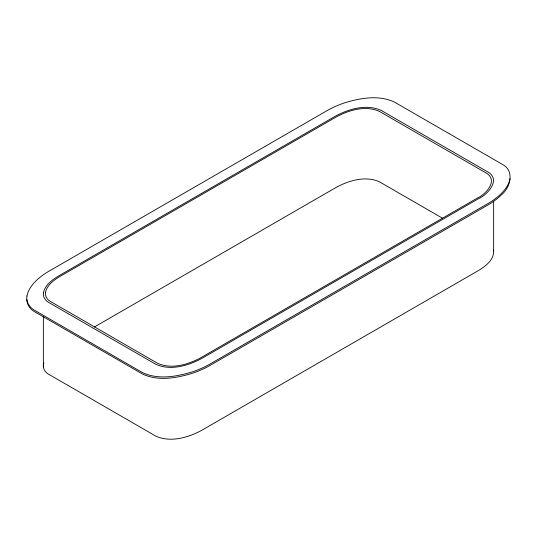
<?xml version="1.0" encoding="UTF-8"?>
<svg xmlns="http://www.w3.org/2000/svg" width="537" height="537" viewBox="0 0 537 537"><rect width="100%" height="100%" fill="white"/><g stroke="black" fill="none" stroke-linecap="round" stroke-linejoin="round"><path stroke-width="0.81" d="M493.644 201.16L493.644 251.45C493.657 260.324 485.401 266.258 478.581 270.467L201.449 430.473C187.883 437.662 170.591 442.75 155.858 436.145L48.585 374.215C44.618 372.161 42.201 367.335 43.846 363.025M510.043 178.693C509.009 184.466 505.418 189.326 501.417 193.441A85.766 49.518 0 0 1 487.979 203.536L209.94 364.066A85.766 49.518 0 0 1 192.447 371.826C176.458 376.712 157.992 380.042 142.298 372.49L34.435 310.211C30.495 307.923 27.347 304.07 26.85 299.438M94.398 326.979L336.612 187.145C349.359 180.378 365.61 175.579 379.444 181.808L442.461 218.19M493.315 250.027L493.644 251.45M43.356 316.615L43.356 366.905M26.957 296.001C25.789 302.244 28.823 308.668 34.435 311.641L142.298 373.913C157.992 381.465 176.458 378.142 192.447 373.249A85.766 49.518 0 0 0 209.94 365.489L487.979 204.966A85.766 49.518 0 0 0 501.417 194.864C510.439 187.655 514.741 170.833 502.565 164.483L394.702 102.211C379.008 94.66 360.542 97.982 344.553 102.876A85.766 49.518 0 0 0 327.06 110.635L49.021 271.158A85.766 49.511 0 0 0 35.583 281.26C31.582 285.375 27.991 290.235 26.957 296.001M43.423 292.793C42.752 296.753 45.175 300.532 48.585 302.385L155.858 364.321C170.591 370.919 187.883 365.831 201.449 358.642L478.581 198.643C487.636 194.683 500.813 180.056 488.415 172.317L381.142 110.38C366.409 103.782 349.117 108.87 335.551 116.059L58.419 276.058C52.035 279.958 45.095 285.053 43.423 292.793M45.484 292.39C44.846 296.115 47.142 299.666 50.35 301.405L157.556 363.294C171.39 369.523 187.641 364.724 200.388 357.964L477.413 198.025C485.925 194.32 498.336 180.56 486.65 173.297L379.444 111.401C365.61 105.178 349.359 109.971 336.612 116.737L59.587 276.669C53.593 280.334 47.055 285.113 45.484 292.39"/></g></svg>
